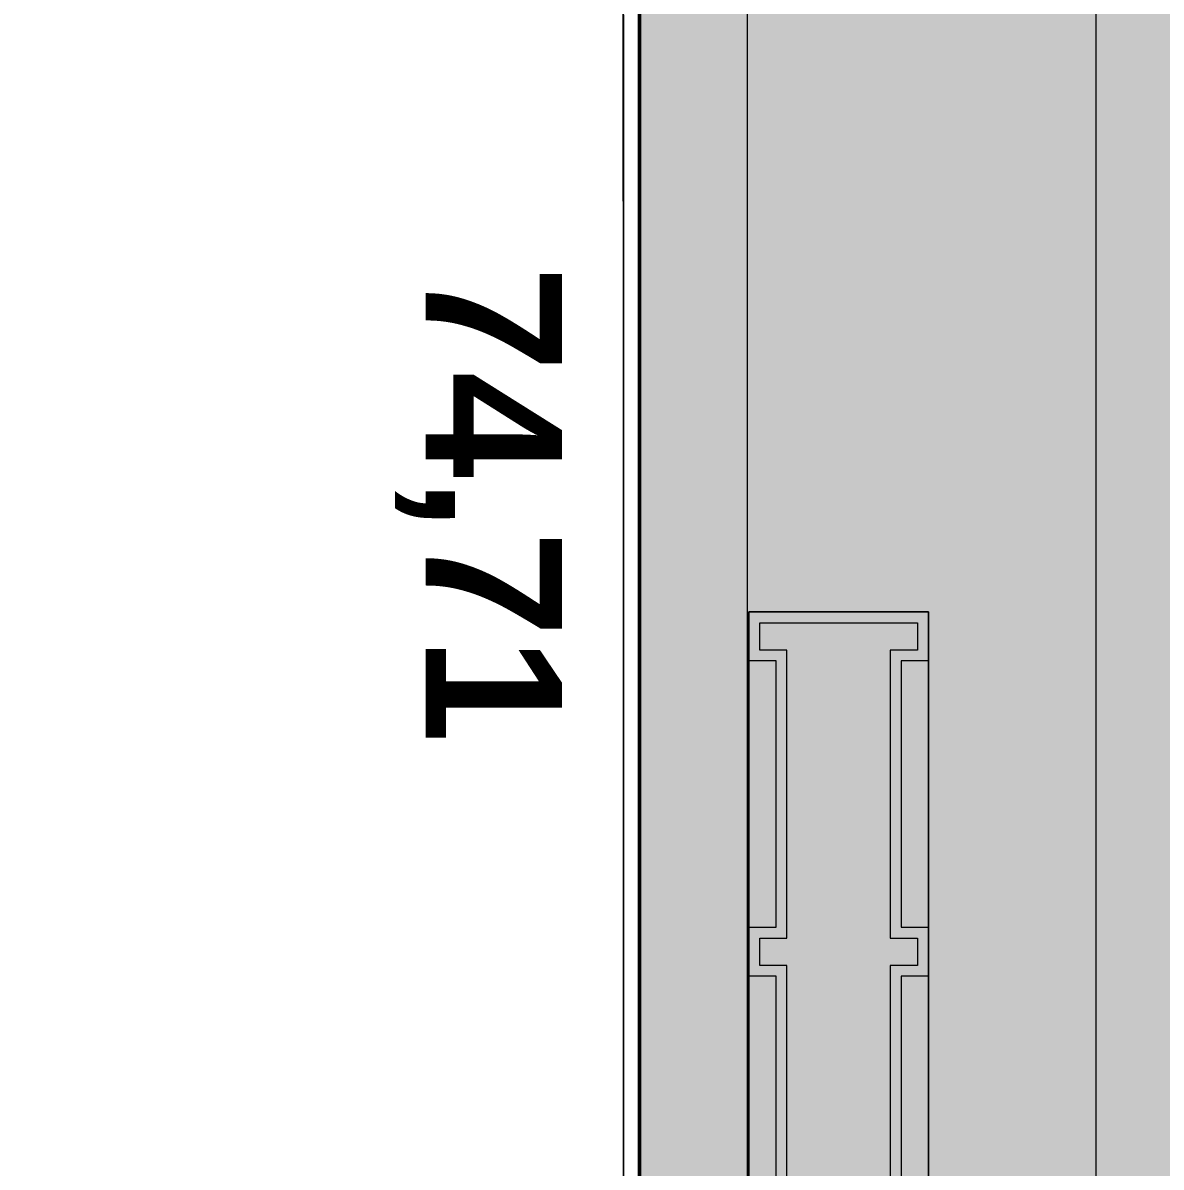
# Model space of a CAD drawing. Header units: millimetres. Extents: x 141848 to 1648660, y -465012 to -151356.
# Drawn here: x 360548 to 381399, y -252359 to -231406 of the extents above; entities that cross this region are included whole.
import ezdxf

# ---------------------------------------------------------------- set-up
doc = ezdxf.new("R2010")
doc.units = ezdxf.units.MM
doc.header["$MEASUREMENT"] = 0
for name, color, linetype in [('Cotations - 1_100', 7, 'Continuous'), ('Divers - Dessin général', 7, 'Continuous'), ('Nouveau_buyer', 7, 'Continuous'), ('Sols_ Dalles', 7, 'Continuous'), ('TopoAlt', 7, 'Continuous')]:
    doc.layers.add(name, color=color, linetype=linetype)
doc.styles.add('STYLE_GENERE_3', font='')
doc.styles.get('STYLE_GENERE_3').set_extended_font_data('Arial', bold=True)

msp = doc.modelspace()

# ---------------------------------------------------------------- hatches: boundary and pattern name
at = {"linetype": 'Continuous', "lineweight": 0, "true_color": 0x6f6f6f}
h = msp.add_hatch(color=8, dxfattribs=at)
h.paths.add_polyline_path([(360547.961, -275935.042), (360547.961, -295062.571), (487920.34, -293826.868), (487920.34, -270902.734), (487462.568, -270902.734), (472913.119, -271040.575), (472913.119, -163437.635), (371855.719, -163437.635), (371855.719, -271040.575), (371882.482, -271040.57), (371882.665, -272000.514, -0.409427364), (367883.201, -275935.042)])
h.paths.add_polyline_path([(377135.103, -260639.953), (373845.103, -260639.953), (373845.103, -248364.953), (373845.103, -243089.974), (373845.103, -242189.974), (377135.103, -242189.974)], flags=0)
h.paths.add_polyline_path([(415474.561, -260810.571), (380202.952, -260810.571), (380202.952, -230015.57), (380202.952, -193810.571), (380202.952, -171995.57), (431505.799, -171995.57), (464309.564, -171995.57), (464309.564, -262266.885), (436549.587, -262266.885), (436549.587, -189810.571), (412055.061, -189810.571), (412055.061, -201780.57), (412055.061, -204495.57), (415454.069, -204495.57), (415454.069, -208495.57), (415454.069, -218295.57), (405655.061, -218295.57), (405655.061, -222495.57), (415474.561, -222495.57)], flags=0)
h.paths.add_polyline_path([(381436.562, -269433.913, -0.09031866), (381558.292, -268727.623, -0.201448728), (382612.158, -267592.74, -0.104211445), (383417.525, -267415.055), (384017.498, -267409.371, -0.104044608), (384824.873, -267571.244, -0.238255457), (385983.776, -268953.318, -0.055188622), (386036.355, -269390.334), (386038.45, -269611.438), (386050.565, -270890.267), (385792.102, -271892.761, -0.267949192), (384069.602, -272909.124), (383469.629, -272914.808, -0.193717464), (382078.771, -272370.185, -0.070568756), (381728.183, -271931.262, -0.131652498), (381450.772, -270933.845)], flags=0)
h.paths.add_polyline_path([(392016.505, -273452.052), (392030.007, -267377.824, -0.380556701), (394016.505, -265609.826), (394094.233, -265609.826), (394094.233, -270609.826), (409094.233, -270609.826), (409094.233, -265609.826), (414055.71, -265609.826, -0.414213562), (415555.71, -267109.826), (415555.71, -273660.699, -0.345501612), (413836.804, -275433.432), (394027.271, -275599.002, -0.415791099), (392016.505, -273599.031)], flags=0)
h.paths.add_polyline_path([(424209.612, -271504.083, -0.134473934), (423930.467, -270484.937), (423930.467, -268984.937, -0.414213562), (425930.467, -266984.937), (426530.467, -266984.937, -0.414213562), (428530.467, -268984.937), (428530.467, -270484.937, -0.128820346), (428273.55, -271465.581, -0.270936291), (426530.467, -272484.937), (425930.467, -272484.937, -0.264979997)], flags=0)
h.paths.add_polyline_path([(436562.206, -273329.325), (436569.468, -267730.336, -0.098561509), (436800.237, -266943.721), (436817.2, -266951.545, -0.258849002), (438654.998, -265605.827), (438652.661, -265587.294), (439337.088, -265587.294), (439337.088, -265687.294), (439337.088, -270687.294), (469237.088, -270687.294), (469237.088, -265687.294), (470907.523, -265687.294), (472885.813, -265687.294), (472885.813, -267687.294), (472885.813, -271062.255, 0.001345761), (472885.842, -271073.021), (472896.728, -273095.233, -0.414213562), (470907.523, -275105.97), (462184.053, -275105.97, -0.005188955), (462130.957, -275116.103), (454147.511, -275196.191), (438770.531, -275253.24, -0.386553331), (436572.608, -273475.385, -0.025189219)], flags=0)
at = {"linetype": 'Continuous', "lineweight": 0, "true_color": 0x90b349}
msp.add_hatch(color=55, dxfattribs=at).paths.add_polyline_path([(371835.255, -163719.488), (371815.817, -271660.98), (373815.817, -271661.341), (373834.895, -165719.848), (470604.781, -165737.275), (470586.876, -265587.294), (472586.876, -265587.654), (472605.141, -163737.635)])
at = {"layer": 'Sols_ Dalles', "linetype": 'Continuous', "lineweight": 0, "true_color": 0x2e271c}
msp.add_hatch(color=250, dxfattribs=at).paths.add_polyline_path([(380202.952, -171995.57), (380202.952, -230015.57), (380202.952, -260810.571), (415474.561, -260810.571), (415474.561, -260795.571), (415474.561, -258649.982), (415474.561, -258010.558), (415474.561, -222495.57), (405655.061, -222495.57), (405655.061, -218295.57), (415454.069, -218295.57), (415454.069, -204495.57), (412055.061, -204495.57), (412055.061, -201780.57), (412055.061, -189810.571), (436505.061, -189810.571), (436505.061, -253395.57), (436505.061, -253415.571), (437905.061, -253415.571), (437905.061, -253395.57), (437905.061, -188410.571), (410655.061, -188410.571), (410655.061, -200380.57), (410655.061, -205895.57), (414054.069, -205895.57), (414054.069, -216895.57), (404255.061, -216895.57), (404255.061, -223895.57), (414054.069, -223895.57), (414054.069, -258649.982), (414054.069, -259410.571), (382689.741, -259410.571), (381560.201, -259410.571), (381560.201, -231415.57), (381560.201, -173395.57), (462925.553, -173395.57), (462925.553, -253415.571), (464325.553, -253415.571), (464325.553, -171995.57)])
at = {"layer": 'Sols_ Dalles', "linetype": 'Continuous', "lineweight": 0, "true_color": 0x3b3937}
msp.add_hatch(color=250, dxfattribs=at).paths.add_polyline_path([(373845.103, -242189.974), (373845.103, -243089.974), (373845.103, -247964.953), (373845.103, -248864.953), (373845.103, -253964.953), (373845.103, -254864.953), (373845.103, -259739.953), (373845.103, -260639.953), (377135.103, -260639.953), (377135.103, -259739.953), (377135.103, -254864.953), (377135.103, -253964.953), (377135.103, -248864.953), (377135.103, -247964.953), (377135.103, -243089.974), (377135.103, -242189.974)])

# ---------------------------------------------------------------- linework, layer by layer
at = {"color": 9, "linetype": 'Continuous', "lineweight": 5}
msp.add_lwpolyline([(367883.201, -275935.042), (360547.961, -275935.042), (360547.961, -295062.571), (487920.34, -293826.868), (487920.34, -270902.734), (487462.568, -270902.734), (472913.119, -271040.575), (472913.119, -163437.635), (371862.558, -163437.635), (371862.558, -271040.575), (371855.719, -271040.575), (371855.902, -272000.519), (371882.665, -272000.514, -0.409427364)], format="xyb", close=True, dxfattribs=at)
at = {"color": 7, "linetype": 'Continuous', "lineweight": 5}
msp.add_lwpolyline([(371835.255, -163719.488), (371815.817, -271660.98), (373815.817, -271661.341), (373834.895, -165719.848), (470604.781, -165737.275), (470586.876, -265587.294), (472586.876, -265587.654), (472605.141, -163737.635)], close=True, dxfattribs=at)
at = {"color": 9, "linetype": 'Continuous', "lineweight": 5}
msp.add_lwpolyline([(377135.103, -260639.953), (377135.103, -242189.974), (373845.103, -242189.974), (373845.103, -243089.974), (373845.103, -248364.953), (373845.103, -260639.953)], close=True, dxfattribs=at)
at = {"layer": 'Divers - Dessin général', "color": 14, "linetype": 'Continuous', "lineweight": 5, "true_color": 0x990000}
msp.add_lwpolyline([(472905.195, -163437.635), (472885.813, -271067.638), (371555.907, -272027.634), (371538.537, -197317.635), (371535.195, -163437.635)], close=True, dxfattribs=at)
at = {"layer": 'Nouveau_buyer', "color": 7, "linetype": 'Continuous', "lineweight": 5}
for points in [[(374345.103, -253964.953), (374345.103, -248864.953), (373845.103, -248864.953), (373845.103, -247964.953), (374345.103, -247964.953), (374345.103, -243089.974), (373845.103, -243089.974), (373845.103, -242189.974), (377135.103, -242189.974), (377135.103, -243089.974), (376635.103, -243089.974), (376635.103, -247964.953), (377135.103, -247964.953), (377135.103, -248864.953), (376635.103, -248864.953), (376635.103, -253964.953)], [(374345.103, -253964.953), (374345.103, -248864.953), (373845.103, -248864.953), (373845.103, -247964.953), (374345.103, -247964.953), (374345.103, -243089.974), (373845.103, -243089.974), (373845.103, -242189.974), (377135.103, -242189.974), (377135.103, -243089.974), (376635.103, -243089.974), (376635.103, -247964.953), (377135.103, -247964.953), (377135.103, -248864.953), (376635.103, -248864.953), (376635.103, -253964.953)], [(374545.103, -254164.953), (374545.103, -248664.953), (374045.103, -248664.953), (374045.103, -248164.953), (374545.103, -248164.953), (374545.103, -242889.974), (374045.103, -242889.974), (374045.103, -242389.974), (376935.103, -242389.974), (376935.103, -242889.974), (376435.103, -242889.974), (376435.103, -248164.953), (376935.103, -248164.953), (376935.103, -248664.953), (376435.103, -248664.953), (376435.103, -254164.953)], [(374545.103, -254164.953), (374545.103, -248664.953), (374045.103, -248664.953), (374045.103, -248164.953), (374545.103, -248164.953), (374545.103, -242889.974), (374045.103, -242889.974), (374045.103, -242389.974), (376935.103, -242389.974), (376935.103, -242889.974), (376435.103, -242889.974), (376435.103, -248164.953), (376935.103, -248164.953), (376935.103, -248664.953), (376435.103, -248664.953), (376435.103, -254164.953)]]:
    msp.add_lwpolyline(points, dxfattribs=at)
at = {"layer": 'Sols_ Dalles', "color": 250, "linetype": 'Continuous', "lineweight": 5, "true_color": 0x1f1f1f}
msp.add_lwpolyline([(380202.952, -230015.57), (380202.952, -260810.571), (415474.561, -260810.571), (415474.561, -260795.571), (415474.561, -258649.982), (415474.561, -258010.558), (415474.561, -222495.57)], dxfattribs=at)
msp.add_lwpolyline([(373845.103, -242189.974), (377135.103, -242189.974), (377135.103, -243089.974), (377135.103, -247964.953), (377135.103, -248864.953), (377135.103, -253964.953), (377135.103, -254864.953), (377135.103, -259739.953), (377135.103, -260639.953), (373845.103, -260639.953), (373845.103, -259739.953), (373845.103, -254864.953), (373845.103, -253964.953), (373845.103, -248864.953), (373845.103, -247964.953), (373845.103, -243089.974)], close=True, dxfattribs=at)
at = {"layer": 'TopoAlt', "color": 211, "linetype": 'Continuous', "lineweight": 5, "true_color": 0xfe55ff}
msp.add_lwpolyline([(371535.195, -163437.635), (371555.889, -271934.337)], dxfattribs=at)
at = {"layer": 'TopoAlt', "color": 7, "linetype": 'Continuous', "lineweight": 5, "flags": 128}
msp.add_lwpolyline([(371535.195, -163437.635), (371535.252, -163737.635), (371555.889, -271934.337), (371855.889, -271934.279), (371835.252, -163737.635), (472605.141, -163737.635), (472585.867, -270769.248), (472585.813, -271069.253), (472885.813, -271067.638), (472905.141, -163737.635), (472905.195, -163437.635), (472605.195, -163437.635), (371835.195, -163437.635)], close=True, dxfattribs=at)

# ---------------------------------------------------------------- texts
at = {"layer": 'Cotations - 1_100', "color": 14, "linetype": 'Continuous', "lineweight": 5, "true_color": 0x990000, "insert": (370424.669, -235854.185), "char_height": 2500, "attachment_point": 1, "rotation": 270.0109285, "style": 'STYLE_GENERE_3'}
msp.add_mtext('\\A1;{\\pql;\\fArial|b1|i0|c0|p38;74,71}', dxfattribs=at)

doc.saveas('drawing.dxf')
